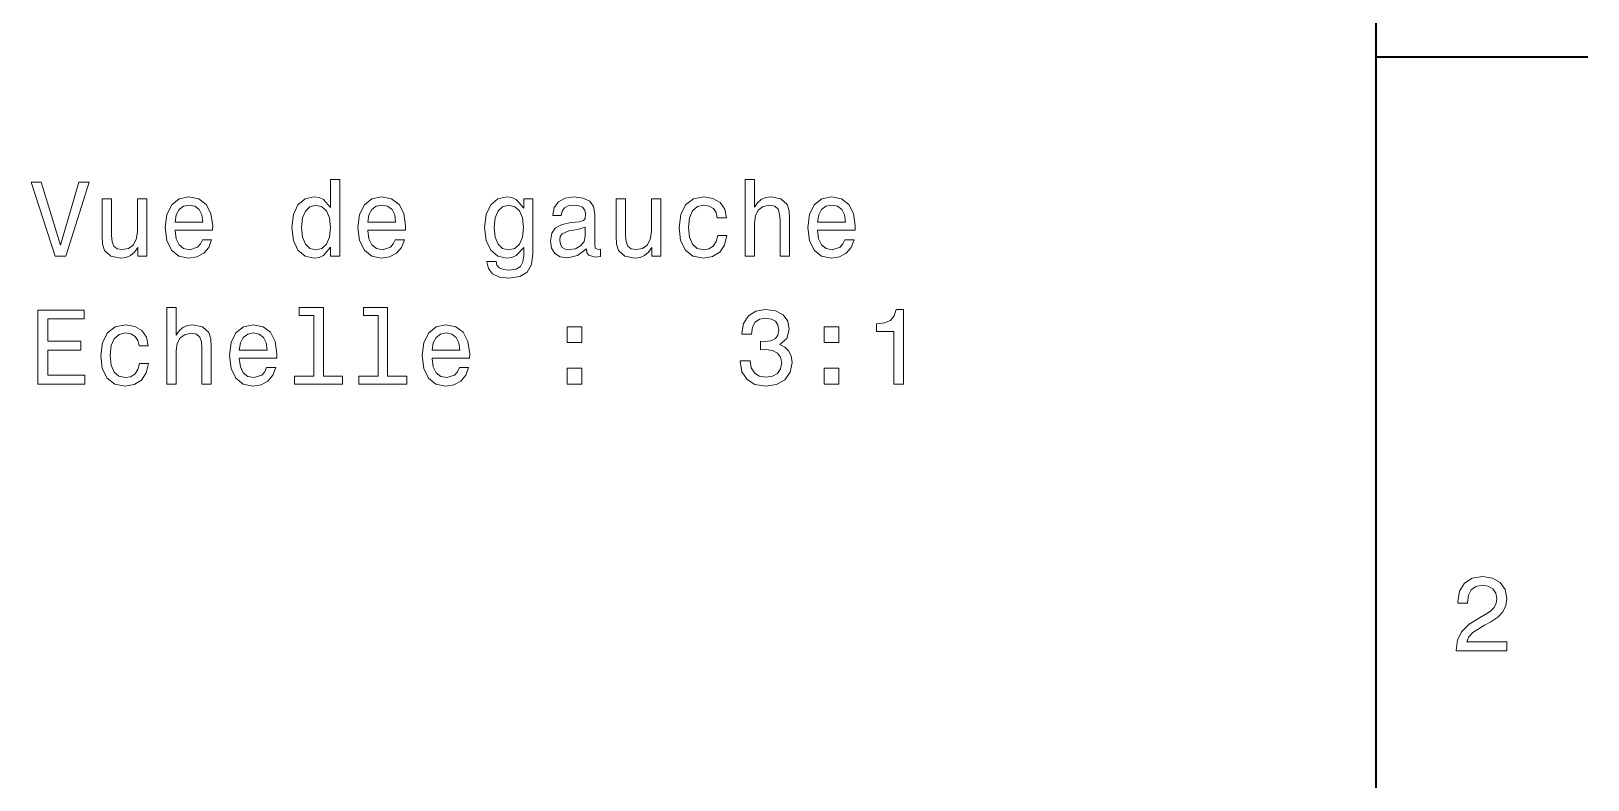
# Model space of a CAD drawing. Extents: x 0 to 297, y 0 to 210.
# Drawn here: x 223.4 to 297, y 70.8 to 106.2 of the extents above; entities that cross this region are included whole.
import ezdxf

# ---------------------------------------------------------------- set-up
doc = ezdxf.new("R2010")
doc.units = 0

msp = doc.modelspace()

# ---------------------------------------------------------------- linework, layer by layer
at = {"color": 7, "lineweight": 35}
msp.add_line((287, 10), (287, 200), dxfattribs=at)
at = {"color": 7, "lineweight": 35, "ltscale": 0.25}
msp.add_line((287, 105), (297, 105), dxfattribs=at)
at = {"color": 7, "lineweight": 13}
for points in [[(225.703369, 99.086502), (224.825836, 96.105957), (223.923111, 99.086502), (223.444, 99.086502), (224.573685, 95.581459), (225.078003, 95.581459), (226.182465, 99.086502)], [(237.590256, 96.000046), (237.590256, 95.581459), (238.034058, 95.581459), (238.034058, 99.202499), (237.595291, 99.202499), (237.595291, 97.876129), (237.257401, 98.259415), (237.050629, 98.350189), (236.813599, 98.38549), (236.384918, 98.28463), (236.052063, 98.002205), (235.835205, 97.548317), (235.759567, 96.938087), (235.835205, 96.327858), (236.052063, 95.868919), (236.384918, 95.581459), (236.813599, 95.485641), (237.050629, 95.520943), (237.262436, 95.611717)], [(257.178162, 95.581459), (257.621948, 95.581459), (257.621948, 97.144859), (257.667328, 97.50293), (257.813599, 97.765175), (258.040527, 97.926559), (258.34314, 97.987076), (258.585205, 97.936646), (258.736511, 97.800476), (258.812164, 97.573532), (258.837372, 97.270943), (258.837372, 95.581459), (259.281189, 95.581459), (259.281189, 97.361717), (259.260986, 97.719788), (259.170227, 98.017342), (258.872681, 98.289673), (258.408691, 98.38549), (258.156525, 98.350189), (257.939667, 98.254372), (257.758118, 98.103073), (257.621948, 97.896301), (257.621948, 99.202499), (257.178162, 99.202499)], [(228.905807, 98.289673), (228.462006, 98.289673), (228.462006, 96.726273), (228.411575, 96.363159), (228.26532, 96.100914), (228.038376, 95.939529), (227.740829, 95.889099), (227.503799, 95.929443), (227.352493, 96.050476), (227.266769, 96.257248), (227.246597, 96.549759), (227.246597, 98.289673), (226.802795, 98.289673), (226.802795, 96.509415), (226.817917, 96.151344), (226.913742, 95.85379), (227.206253, 95.581459), (227.675262, 95.485641), (227.927429, 95.520943), (228.144287, 95.611717), (228.330887, 95.768059), (228.482178, 95.995003), (228.482178, 95.581459), (228.905807, 95.581459)], [(230.242264, 96.806961), (232.017487, 96.806961), (232.022522, 97.013733), (231.941833, 97.593704), (231.71994, 98.027428), (231.366913, 98.289673), (230.897888, 98.38549), (230.43895, 98.28463), (230.085922, 98.002205), (229.858978, 97.543274), (229.77829, 96.938087), (229.853943, 96.317772), (230.080887, 95.863876), (230.428864, 95.581459), (230.882751, 95.485641), (231.276123, 95.551201), (231.598892, 95.722672), (231.835922, 95.995003), (231.972092, 96.358116), (231.53334, 96.358116), (231.442551, 96.156387), (231.311432, 96.005089), (230.938232, 95.884056), (230.650772, 95.939529), (230.433914, 96.116043), (230.292694, 96.403503), (230.242264, 96.791832)], [(230.242264, 97.180161), (230.297745, 97.528145), (230.433914, 97.785347), (230.640686, 97.941689), (230.913025, 97.997162), (231.180313, 97.941689), (231.387085, 97.785347), (231.513168, 97.528145), (231.558548, 97.180161)], [(236.889236, 97.987076), (237.181747, 97.916473), (237.403656, 97.719788), (237.534775, 97.391975), (237.585205, 96.938087), (237.534775, 96.479156), (237.403656, 96.151344), (237.181747, 95.949615), (236.889236, 95.884056), (236.611862, 95.949615), (236.400055, 96.151344), (236.258835, 96.4842), (236.213455, 96.938087), (236.258835, 97.386932), (236.400055, 97.714745), (236.611862, 97.916473)], [(239.350342, 96.806961), (241.125549, 96.806961), (241.1306, 97.013733), (241.049911, 97.593704), (240.828003, 98.027428), (240.474976, 98.289673), (240.005951, 98.38549), (239.547028, 98.28463), (239.194, 98.002205), (238.967056, 97.543274), (238.886368, 96.938087), (238.962006, 96.317772), (239.18895, 95.863876), (239.536942, 95.581459), (239.990829, 95.485641), (240.384201, 95.551201), (240.70697, 95.722672), (240.944, 95.995003), (241.08017, 96.358116), (240.641403, 96.358116), (240.550629, 96.156387), (240.419495, 96.005089), (240.04631, 95.884056), (239.758835, 95.939529), (239.541977, 96.116043), (239.400772, 96.403503), (239.350342, 96.791832)], [(239.350342, 97.180161), (239.405807, 97.528145), (239.541977, 97.785347), (239.748749, 97.941689), (240.021088, 97.997162), (240.288376, 97.941689), (240.495148, 97.785347), (240.621231, 97.528145), (240.666626, 97.180161)], [(247.14212, 95.702499), (247.14212, 98.289673), (246.718491, 98.289673), (246.718491, 97.850914), (246.370514, 98.249329), (246.158691, 98.350189), (245.921661, 98.38549), (245.492996, 98.28463), (245.160141, 98.002205), (244.943283, 97.548317), (244.86763, 96.938087), (244.943283, 96.322815), (245.160141, 95.868919), (245.492996, 95.581459), (245.921661, 95.485641), (246.163742, 95.520943), (246.365463, 95.611717), (246.718491, 95.995003), (246.718491, 95.611717), (246.678146, 95.309128), (246.5672, 95.092262), (246.355377, 94.966187), (246.037659, 94.920799), (245.760284, 94.951057), (245.563599, 95.026703), (245.447601, 95.157829), (245.412292, 95.334343), (244.983627, 95.334343), (244.983627, 95.314171), (245.049194, 94.991402), (245.250916, 94.749329), (245.573685, 94.592987), (246.012451, 94.537514), (246.536942, 94.613159), (246.884918, 94.824974), (247.081604, 95.19313)], [(245.326569, 96.938087), (245.371948, 97.386932), (245.508118, 97.719788), (245.71994, 97.916473), (246.00235, 97.987076), (246.299911, 97.916473), (246.521805, 97.719788), (246.657974, 97.386932), (246.708405, 96.938087), (246.657974, 96.479156), (246.521805, 96.151344), (246.299911, 95.949615), (246.00235, 95.884056), (245.71994, 95.949615), (245.508118, 96.151344), (245.371948, 96.4842)], [(249.678864, 95.934486), (249.678864, 95.919357), (249.704086, 95.747887), (249.779739, 95.626846), (250.097458, 95.531029), (250.344574, 95.571373), (250.344574, 95.914314), (250.238663, 95.899185), (250.097458, 95.964745), (250.072235, 96.166473), (250.072235, 97.568489), (250.011719, 97.926559), (249.835205, 98.178719), (249.527573, 98.330017), (249.093857, 98.38549), (248.670227, 98.324974), (248.357544, 98.153503), (248.160858, 97.886215), (248.095291, 97.533188), (248.095291, 97.50293), (248.493713, 97.50293), (248.529007, 97.714745), (248.639969, 97.866043), (248.821518, 97.956818), (249.07872, 97.992119), (249.325836, 97.966904), (249.50235, 97.891258), (249.608261, 97.760132), (249.64357, 97.578575), (249.623398, 97.36676), (249.542694, 97.260857), (249.340973, 97.210419), (248.962738, 97.170074), (248.529007, 97.0793), (248.221375, 96.917915), (248.039825, 96.665756), (247.984344, 96.292557), (248.034775, 95.959702), (248.191116, 95.712585), (248.443283, 95.556244), (248.79126, 95.500771), (249.260284, 95.606674)], [(253.194, 98.289673), (252.750198, 98.289673), (252.750198, 96.726273), (252.699768, 96.363159), (252.553513, 96.100914), (252.326569, 95.939529), (252.029007, 95.889099), (251.791977, 95.929443), (251.640686, 96.050476), (251.554947, 96.257248), (251.534775, 96.549759), (251.534775, 98.289673), (251.090973, 98.289673), (251.090973, 96.509415), (251.10611, 96.151344), (251.20192, 95.85379), (251.494431, 95.581459), (251.963455, 95.485641), (252.215607, 95.520943), (252.432465, 95.611717), (252.619064, 95.768059), (252.77037, 95.995003), (252.77037, 95.581459), (253.194, 95.581459)], [(255.866913, 97.391975), (256.305664, 97.391975), (256.214905, 97.795433), (255.998032, 98.113159), (255.660126, 98.309845), (255.221375, 98.38549), (254.737228, 98.28463), (254.369064, 98.002205), (254.137085, 97.543274), (254.056396, 96.928001), (254.132034, 96.317772), (254.358978, 95.863876), (254.717056, 95.581459), (255.206238, 95.485641), (255.639954, 95.561287), (255.977859, 95.773102), (256.209839, 96.105957), (256.310699, 96.549759), (255.887085, 96.549759), (255.811432, 96.267342), (255.670227, 96.055519), (255.468491, 95.9244), (255.221375, 95.884056), (254.913742, 95.949615), (254.691833, 96.151344), (254.555664, 96.479156), (254.510284, 96.94313), (254.555664, 97.397018), (254.696884, 97.724831), (254.923828, 97.926559), (255.221375, 97.997162), (255.483627, 97.951775), (255.680313, 97.835785), (255.811432, 97.644142)], [(260.602509, 96.806961), (262.377716, 96.806961), (262.382751, 97.013733), (262.302063, 97.593704), (262.08017, 98.027428), (261.727142, 98.289673), (261.258118, 98.38549), (260.799194, 98.28463), (260.446167, 98.002205), (260.219208, 97.543274), (260.138519, 96.938087), (260.214172, 96.317772), (260.441101, 95.863876), (260.789093, 95.581459), (261.242981, 95.485641), (261.636353, 95.551201), (261.959137, 95.722672), (262.196167, 95.995003), (262.332336, 96.358116), (261.893555, 96.358116), (261.802795, 96.156387), (261.671661, 96.005089), (261.298462, 95.884056), (261.010986, 95.939529), (260.794128, 96.116043), (260.652924, 96.403503), (260.602509, 96.791832)], [(260.602509, 97.180161), (260.657959, 97.528145), (260.794128, 97.785347), (261.000916, 97.941689), (261.273254, 97.997162), (261.540527, 97.941689), (261.747314, 97.785347), (261.873383, 97.528145), (261.918762, 97.180161)], [(249.628433, 96.529587), (249.567917, 96.267342), (249.40654, 96.065605), (249.164459, 95.934486), (248.866913, 95.889099), (248.675262, 95.914314), (248.539093, 95.995003), (248.453369, 96.136215), (248.428146, 96.332901), (248.448318, 96.509415), (248.529007, 96.63549), (248.851776, 96.776703), (249.260284, 96.837219), (249.628433, 96.95826)], [(223.766769, 89.53463), (225.985779, 89.53463), (225.985779, 89.95826), (224.230743, 89.95826), (224.230743, 91.143417), (225.794144, 91.143417), (225.794144, 91.562004), (224.230743, 91.562004), (224.230743, 92.611), (225.945435, 92.611), (225.945435, 93.03463), (223.766769, 93.03463)], [(229.853943, 89.53463), (230.297745, 89.53463), (230.297745, 91.09803), (230.34314, 91.4561), (230.48938, 91.718346), (230.716339, 91.87973), (231.018921, 91.940247), (231.261002, 91.889816), (231.412292, 91.753647), (231.487946, 91.526703), (231.513168, 91.224113), (231.513168, 89.53463), (231.95697, 89.53463), (231.95697, 91.314888), (231.936798, 91.672958), (231.846008, 91.970512), (231.548462, 92.242844), (231.084488, 92.338661), (230.832321, 92.30336), (230.615463, 92.207542), (230.433914, 92.056244), (230.297745, 91.849472), (230.297745, 93.15567), (229.853943, 93.15567)], [(236.808548, 92.782471), (236.808548, 89.907829), (235.895721, 89.907829), (235.895721, 89.53463), (238.160141, 89.53463), (238.160141, 89.907829), (237.25235, 89.907829), (237.25235, 93.15567), (236.112579, 93.15567), (236.112579, 92.782471)], [(239.844574, 92.782471), (239.844574, 89.907829), (238.931747, 89.907829), (238.931747, 89.53463), (241.196167, 89.53463), (241.196167, 89.907829), (240.288376, 89.907829), (240.288376, 93.15567), (239.148605, 93.15567), (239.148605, 92.782471)], [(256.951202, 90.634056), (256.951202, 90.598747), (257.031891, 90.114601), (257.268921, 89.751488), (257.64212, 89.519501), (258.136353, 89.433762), (258.660858, 89.519501), (259.05423, 89.741402), (259.306396, 90.094429), (259.397156, 90.548317), (259.356812, 90.845871), (259.24588, 91.087944), (259.064301, 91.274544), (258.822235, 91.410713), (259.150055, 91.683044), (259.266052, 92.11676), (259.190399, 92.510132), (258.973541, 92.807686), (258.620514, 92.994286), (258.136353, 93.059845), (257.682465, 92.979156), (257.334473, 92.757256), (257.107544, 92.404228), (257.031891, 91.935204), (257.031891, 91.899902), (257.480743, 91.899902), (257.521088, 92.222672), (257.652222, 92.454659), (257.864014, 92.595871), (258.16156, 92.646301), (258.423828, 92.605957), (258.615479, 92.500046), (258.731445, 92.328575), (258.776855, 92.096588), (258.731445, 91.849472), (258.610413, 91.683044), (258.398621, 91.582184), (258.111145, 91.551918), (257.914459, 91.556961), (257.914459, 91.158546), (258.16156, 91.168633), (258.479309, 91.123245), (258.716339, 91.002213), (258.857544, 90.805527), (258.907959, 90.548317), (258.852509, 90.255814), (258.706238, 90.038956), (258.474243, 89.902786), (258.166626, 89.857399), (257.848907, 89.907829), (257.616913, 90.059128), (257.470642, 90.301201), (257.415161, 90.634056)], [(264.203369, 89.53463), (264.662292, 89.53463), (264.662292, 93.059845), (264.319366, 93.059845), (264.228577, 92.752213), (264.047028, 92.545441), (263.769653, 92.4244), (263.386353, 92.384056), (263.386353, 92.025986), (264.203369, 92.025986)], [(228.542694, 91.345146), (228.981461, 91.345146), (228.890686, 91.748604), (228.673828, 92.06633), (228.335922, 92.263016), (227.897171, 92.338661), (227.413025, 92.237801), (227.044861, 91.955376), (226.812881, 91.496445), (226.732178, 90.881172), (226.807831, 90.270943), (227.034775, 89.817047), (227.392853, 89.53463), (227.882034, 89.438812), (228.31575, 89.514458), (228.653656, 89.726273), (228.885635, 90.059128), (228.986511, 90.50293), (228.562881, 90.50293), (228.487228, 90.220512), (228.346008, 90.00869), (228.144287, 89.877571), (227.897171, 89.837227), (227.589539, 89.902786), (227.36763, 90.104515), (227.231461, 90.432327), (227.186066, 90.896301), (227.231461, 91.350189), (227.372665, 91.678001), (227.599625, 91.87973), (227.897171, 91.950333), (228.159409, 91.904945), (228.35611, 91.788956), (228.487228, 91.597313)], [(233.27829, 90.760132), (235.053513, 90.760132), (235.058548, 90.966904), (234.977859, 91.546875), (234.755951, 91.980598), (234.402939, 92.242844), (233.933914, 92.338661), (233.474976, 92.237801), (233.121948, 91.955376), (232.895004, 91.496445), (232.814316, 90.891258), (232.889969, 90.270943), (233.116913, 89.817047), (233.46489, 89.53463), (233.918777, 89.438812), (234.312149, 89.504372), (234.634918, 89.675842), (234.871948, 89.948174), (235.008118, 90.311287), (234.569366, 90.311287), (234.478577, 90.109558), (234.347458, 89.95826), (233.974258, 89.837227), (233.686798, 89.8927), (233.46994, 90.069214), (233.32872, 90.356674), (233.27829, 90.745003)], [(233.27829, 91.133331), (233.333771, 91.481316), (233.46994, 91.738518), (233.676712, 91.894859), (233.949036, 91.950333), (234.216339, 91.894859), (234.423111, 91.738518), (234.549179, 91.481316), (234.594574, 91.133331)], [(242.386368, 90.760132), (244.161575, 90.760132), (244.166626, 90.966904), (244.085938, 91.546875), (243.864029, 91.980598), (243.511002, 92.242844), (243.041977, 92.338661), (242.583054, 92.237801), (242.230026, 91.955376), (242.003082, 91.496445), (241.922379, 90.891258), (241.998032, 90.270943), (242.224976, 89.817047), (242.572968, 89.53463), (243.026855, 89.438812), (243.420227, 89.504372), (243.742996, 89.675842), (243.980026, 89.948174), (244.11618, 90.311287), (243.677429, 90.311287), (243.586655, 90.109558), (243.455521, 89.95826), (243.082321, 89.837227), (242.794861, 89.8927), (242.578003, 90.069214), (242.436798, 90.356674), (242.386368, 90.745003)], [(242.386368, 91.133331), (242.441833, 91.481316), (242.578003, 91.738518), (242.784775, 91.894859), (243.057114, 91.950333), (243.324402, 91.894859), (243.531174, 91.738518), (243.657257, 91.481316), (243.702637, 91.133331)], [(248.766052, 91.491402), (249.462006, 91.491402), (249.462006, 92.242844), (248.766052, 92.242844)], [(260.910126, 91.491402), (261.60611, 91.491402), (261.60611, 92.242844), (260.910126, 92.242844)], [(248.766052, 89.53463), (249.462006, 89.53463), (249.462006, 90.286072), (248.766052, 90.286072)], [(260.910126, 89.53463), (261.60611, 89.53463), (261.60611, 90.286072), (260.910126, 90.286072)], [(290.76947, 76.916786), (293.175079, 76.916786), (293.175079, 77.350502), (291.273773, 77.350502), (291.3797, 77.587532), (291.561249, 77.784218), (292.121033, 78.142288), (292.418579, 78.293587), (292.751434, 78.510445), (292.988464, 78.762604), (293.124634, 79.060158), (293.175079, 79.398056), (293.089355, 79.821686), (292.852325, 80.154541), (292.489197, 80.366356), (292.020172, 80.442001), (291.536041, 80.35627), (291.167877, 80.119232), (290.930847, 79.740997), (290.850159, 79.241714), (290.850159, 79.171112), (291.309082, 79.171112), (291.309082, 79.211456), (291.354462, 79.554398), (291.490631, 79.806557), (291.707489, 79.967941), (291.994965, 80.023415), (292.287476, 79.972984), (292.504333, 79.846901), (292.645538, 79.650215), (292.695984, 79.403099), (292.660675, 79.171112), (292.56485, 78.974426), (292.403473, 78.802956), (292.181549, 78.651657), (291.884003, 78.490273), (291.389771, 78.177589), (291.041779, 77.844742), (290.835022, 77.441284), (290.76947, 76.931915)]]:
    msp.add_lwpolyline(points, close=True, dxfattribs=at)

doc.saveas('drawing.dxf')
